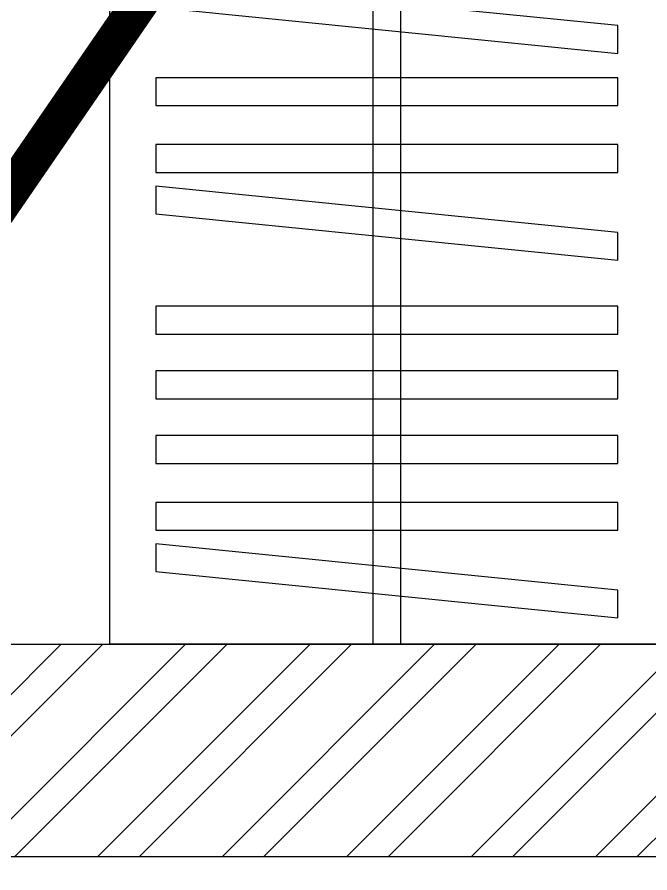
# Model space of a CAD drawing. Header units: millimetres. Extents: x -4167 to 87328, y -21481 to 19784.
# Drawn here: x 3685 to 4369, y -17 to 909 of the extents above; entities that cross this region are included whole.
import ezdxf

# ---------------------------------------------------------------- set-up
doc = ezdxf.new("R2010")
doc.units = ezdxf.units.MM
doc.header["$LTSCALE"] = 150
doc.linetypes.add('DASHED', pattern=[19.05, 12.7, -6.35])
for name, color, linetype in [('ad-Furniture', 8, 'Continuous'), ('ad-Wall', 240, 'Continuous'), ('ad-Wall hatch', 8, 'Continuous')]:
    doc.layers.add(name, color=color, linetype=linetype)
doc.layers.add('ad-Primary Roof', color=5, linetype='Continuous', true_color=0x0000ff)

# ---------------------------------------------------------------- blocks, each defined once
blk = doc.blocks.new('A$C5a02a541')
at = {"layer": 'ad-Furniture'}
for p, q in [((-315.15, 0), (-315.15, 2325)), ((-285.15, 0), (-285.15, 2325))]:
    blk.add_line(p, q, dxfattribs=at)
for points in [[(-600, 0), (-600, 2325), (0, 2325), (0, 0)], [(-550.15, 719.75), (-550.15, 689.75), (-50.15, 639.75), (-50.15, 669.75)], [(-550.15, 613.13), (-550.15, 583.13), (-50.15, 583.13), (-50.15, 613.13)], [(-550.15, 540.89), (-550.15, 510.89), (-50.15, 510.89), (-50.15, 540.89)], [(-550.15, 495.89), (-550.15, 465.89), (-50.15, 415.89), (-50.15, 445.89)], [(-550.15, 365.89), (-550.15, 335.89), (-50.15, 335.89), (-50.15, 365.89)], [(-550.15, 295.89), (-550.15, 265.89), (-50.15, 265.89), (-50.15, 295.89)], [(-550.15, 225.89), (-550.15, 195.89), (-50.15, 195.89), (-50.15, 225.89)], [(-550.15, 153.65), (-550.15, 123.65), (-50.15, 123.65), (-50.15, 153.65)], [(-550.15, 108.65), (-550.15, 78.65), (-50.15, 28.65), (-50.15, 58.65)]]:
    blk.add_lwpolyline(points, close=True, dxfattribs=at)
blk = doc.blocks.new('zw$BB2B')
at = {"layer": 'ad-Furniture'}
blk.add_blockref('A$C5a02a541', (4385, 230), dxfattribs=at)
blk.add_blockref('A$C5a02a541', (4385, 230), dxfattribs=at)
blk = doc.blocks.new('zw$6EBD')
at = {"layer": 'ad-Wall hatch', "transparency": 33554610}
h = blk.add_hatch(dxfattribs=at)
h.set_pattern_fill('ANSI32', color=256, scale=10, angle=1e-14)
h.paths.add_polyline_path([(230, 4280), (230, 230), (6475, 230), (6475, 4280), (3605, 4280), (3605, 4510), (6705, 4510), (6705, 230), (7405, 230), (7405, 0), (0, 0), (0, 4510), (1910, 4510), (1910, 7945), (0, 7945), (0, 12355), (10375, 12355), (10375, 9605), (10145, 9605), (10145, 12125), (5915, 12125), (5915, 7945), (3605, 7945), (3605, 8175), (5685, 8175), (5685, 12125), (230, 12125), (230, 8175), (2705, 8175), (2705, 7945), (2140, 7945), (2140, 4510), (2705, 4510), (2705, 4280)])
at = {"layer": 'ad-Wall'}
for points in [[(6705, 4510), (6705, 230), (7405, 230), (7405, 0), (0, 0), (0, 4510)], [(2705, 4510), (2705, 4280), (230, 4280), (230, 230), (6475, 230), (6475, 4280), (3605, 4280), (3605, 4510)]]:
    blk.add_lwpolyline(points, dxfattribs=at)
blk = doc.blocks.new('1215E_Roof Plan')
at = {"layer": 'ad-Primary Roof', "linetype": 'DASHED', "ltscale": 2, "const_width": 40}
blk.add_lwpolyline([(1460, -2510), (8915, -2510), (5187.5, 2920)], close=True, dxfattribs=at)
blk = doc.blocks.new('1215_East Villa')
at = {"layer": 'ad-Furniture'}
blk.add_blockref('zw$BB2B', (0, 0), dxfattribs=at)
blk.add_blockref('zw$6EBD', (0, 0))
blk.add_blockref('1215E_Roof Plan', (0, 0))

msp = doc.modelspace()

# ---------------------------------------------------------------- block references
msp.add_blockref('1215_East Villa', (0, 0))

doc.saveas('drawing.dxf')
